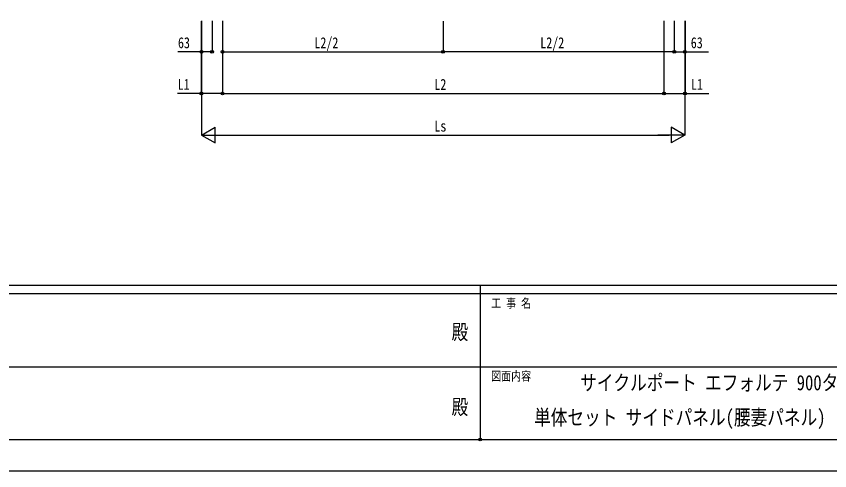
# Model space of a CAD drawing. Units: millimetres, scale not verified. Extents: x -10512 to 10512, y -7425 to 7425.
# Drawn here: x -2797 to 2086, y -7425 to -4696 of the extents above; entities that cross this region are included whole.
import ezdxf
from ezdxf.enums import TextEntityAlignment as Align

# ---------------------------------------------------------------- set-up
doc = ezdxf.new("R2010")
doc.units = ezdxf.units.MM
doc.header["$LTSCALE"] = 30
doc.header["$PDMODE"] = 32
doc.header["$PDSIZE"] = 15
for name, color, linetype in [('0-2_USER1', 3, 'Continuous'), ('0-6_YKK_D', 6, 'Continuous'), ('0-7_YKK_ZWAK', 7, 'Continuous')]:
    doc.layers.add(name, color=color, linetype=linetype)
doc.styles.add('ＭＳ ゴシック', font='')
doc.styles.get('ＭＳ ゴシック').set_extended_font_data('MS Gothic')

msp = doc.modelspace()

# ---------------------------------------------------------------- linework, layer by layer
at = {"layer": '0-6_YKK_D'}
for p, q in [((-1686.74, -4724.82), (-1686.74, -5159.89)), ((-1685.24, -4723.82), (-1685.24, -5409.89)), ((-1622.24, -4723.82), (-1622.24, -4909.89)), ((-1559.74, -4723.82), (-1559.74, -5159.89)), ((-1559.74, -4723.82), (-1559.74, -5159.89)), ((-1559.74, -4724.82), (-1559.74, -4909.89)), ((-235.49, -4724.32), (-235.49, -4909.89)), ((-234.74, -4724.32), (-234.74, -4909.89)), ((1090.26, -4723.82), (1090.26, -5159.89)), ((1090.26, -4723.82), (1090.26, -5159.89)), ((1152.76, -4723.82), (1152.76, -4909.89)), ((1152.76, -4724.82), (1152.76, -4909.89)), ((1215.76, -4723.82), (1215.76, -5409.89)), ((1215.76, -4723.82), (1215.76, -4909.89)), ((1217.26, -4723.82), (1217.26, -5159.89)), ((-1685.24, -4863.22), (-1685.24, -4909.89)), ((-1559.74, -4908.89), (-234.74, -4908.89)), ((1152.76, -4908.89), (-235.49, -4908.89)), ((-1559.74, -5158.89), (1090.26, -5158.89)), ((-1685.24, -5408.89), (-1604.05, -5362.02)), ((-1604.05, -5455.77), (-1604.05, -5362.02)), ((1215.76, -5408.89), (1134.57, -5362.02)), ((1134.57, -5362.02), (1134.57, -5455.77)), ((-1685.24, -5408.89), (-1604.05, -5455.77)), ((-1685.24, -5408.89), (-1522.86, -5408.89)), ((-1591.49, -5408.89), (1122.01, -5408.89)), ((1215.76, -5408.89), (1053.38, -5408.89)), ((1215.76, -5408.89), (1134.57, -5455.77))]:
    msp.add_line(p, q, dxfattribs=at)
for points in [[(-1622.24, -4908.89), (-1685.24, -4908.89), (-1828.17, -4908.89)], [(1152.76, -4908.89), (1215.76, -4908.89), (1358.7, -4908.89)], [(-1559.74, -5158.89), (-1686.74, -5158.89), (-1829.67, -5158.89)], [(1090.26, -5158.89), (1217.26, -5158.89), (1360.2, -5158.89)]]:
    msp.add_lwpolyline(points, dxfattribs=at)
for centre in [(-1685.24, -4908.89), (-1622.24, -4908.89), (-1559.74, -4908.89), (-235.49, -4908.89), (-234.74, -4908.89), (1152.76, -4908.89), (1152.76, -4908.89), (1215.76, -4908.89), (-1686.74, -5158.89), (-1559.74, -5158.89), (-1559.74, -5158.89), (1090.26, -5158.89), (1090.26, -5158.89), (1217.26, -5158.89)]:
    msp.add_circle(centre, 8.5, dxfattribs=at)
at = {"layer": '0-7_YKK_ZWAK'}
for p, q in [((9737.55, -6312.5), (-9762.45, -6312.5)), ((-12.45, -6312.5), (-12.45, -7237.5)), ((-12.45, -6362.5), (-3262.45, -6362.5)), ((3237.55, -6362.5), (-12.45, -6362.5)), ((-3243.7, -6800), (-12.45, -6800)), ((-12.45, -6800), (3237.55, -6800)), ((-3262.45, -7237.5), (-12.45, -7237.5)), ((-12.45, -7237.5), (3237.55, -7237.5))]:
    msp.add_line(p, q, dxfattribs=at)
msp.add_lwpolyline([(-10512.5, -7425), (10512.5, -7425), (10512.5, 7425), (-10512.5, 7425)], close=True, dxfattribs=at)
msp.add_point((-12.45, -7237.5), dxfattribs=at)

# ---------------------------------------------------------------- texts
at = {"layer": '0-2_USER1', "style": 'ＭＳ ゴシック', "width": 0.8}
for s, p in [('サイクルポート エフォルテ 900タイプ', (587.45, -6969.36)), ('単体セット サイドパネル(腰妻パネル)\u3000納まり図', (310.79, -7177.69))]:
    msp.add_text(s, height=91.64, dxfattribs=at).set_placement(p, align=Align.BOTTOM_LEFT)
at = {"layer": '0-6_YKK_D', "style": 'ＭＳ ゴシック', "width": 0.8}
for s, p in [('63', (-1826.5, -4907.23)), ('L2/2', (-1007.64, -4907.59)), ('L2/2', (348.24, -4907.59)), ('63', (1251.43, -4907.23)), ('L1', (-1828, -5157.23)), ('L2', (-287.54, -5157.59)), ('L1', (1252.93, -5157.23)), ('Ls', (-287.54, -5407.89))]:
    msp.add_text(s, height=65.98, dxfattribs=at).set_placement(p, align=Align.BOTTOM_LEFT)
at = {"layer": '0-7_YKK_ZWAK', "style": 'ＭＳ ゴシック', "width": 0.8}
for s, height, p in [('工 事 名', 54.99, (53.17, -6462.5)), ('殿', 91.64, (-184.17, -6664.58)), ('図面内容', 54.99, (53.17, -6900)), ('殿', 91.64, (-184.17, -7114.58))]:
    msp.add_text(s, height=height, dxfattribs=at).set_placement(p, align=Align.BOTTOM_LEFT)

doc.saveas('drawing.dxf')
